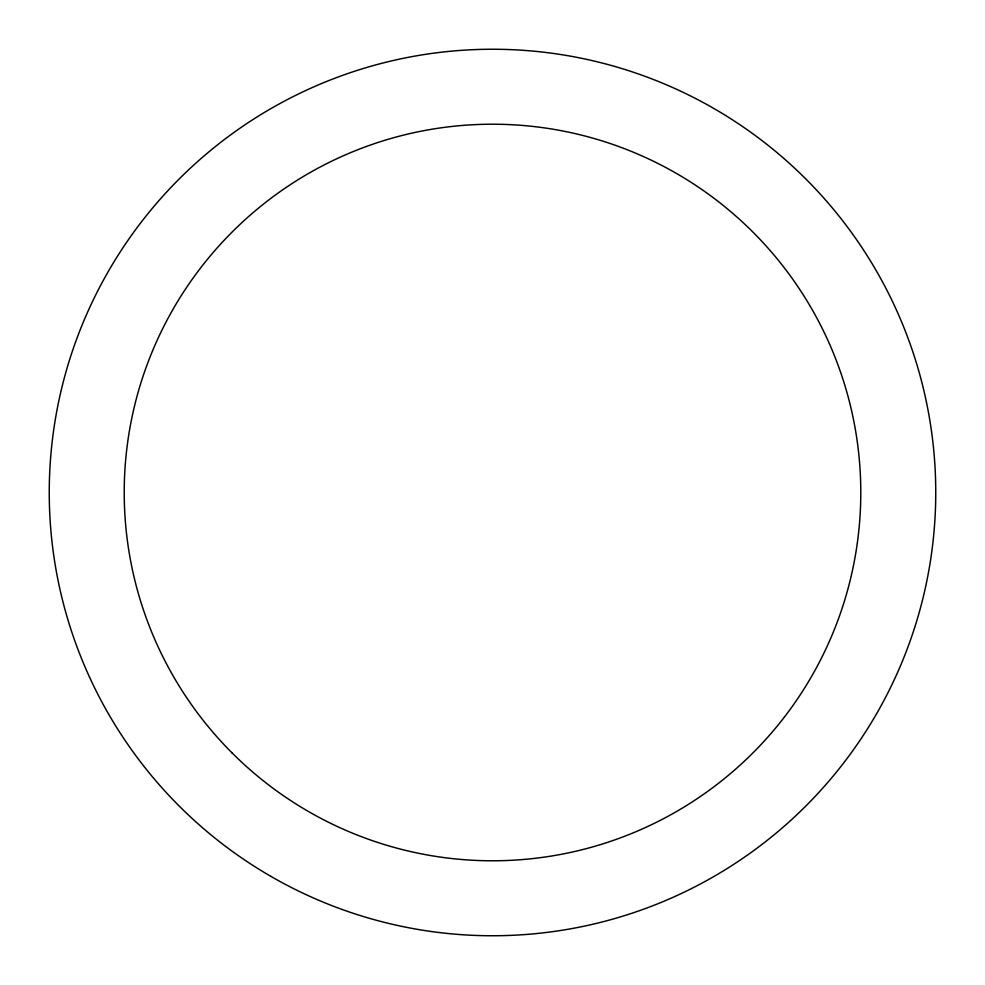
<?xml version="1.0" encoding="UTF-8"?>
<svg xmlns="http://www.w3.org/2000/svg" width="985" height="985" viewBox="0 0 985 985"><rect width="100%" height="100%" fill="white"/><g stroke="black" fill="none" stroke-linecap="round" stroke-linejoin="round"><path stroke-width="1.48" d="M270.875 876.367A443.25 443.25 0 0 0 935.75 492.5A443.25 443.25 0 0 0 270.875 108.633A443.25 443.25 0 0 0 270.875 876.367M232.078 752.922A368.304 368.304 0 0 0 848.245 587.823A368.304 368.304 0 0 0 397.177 136.755A368.304 368.304 0 0 0 232.078 752.922"/></g></svg>
